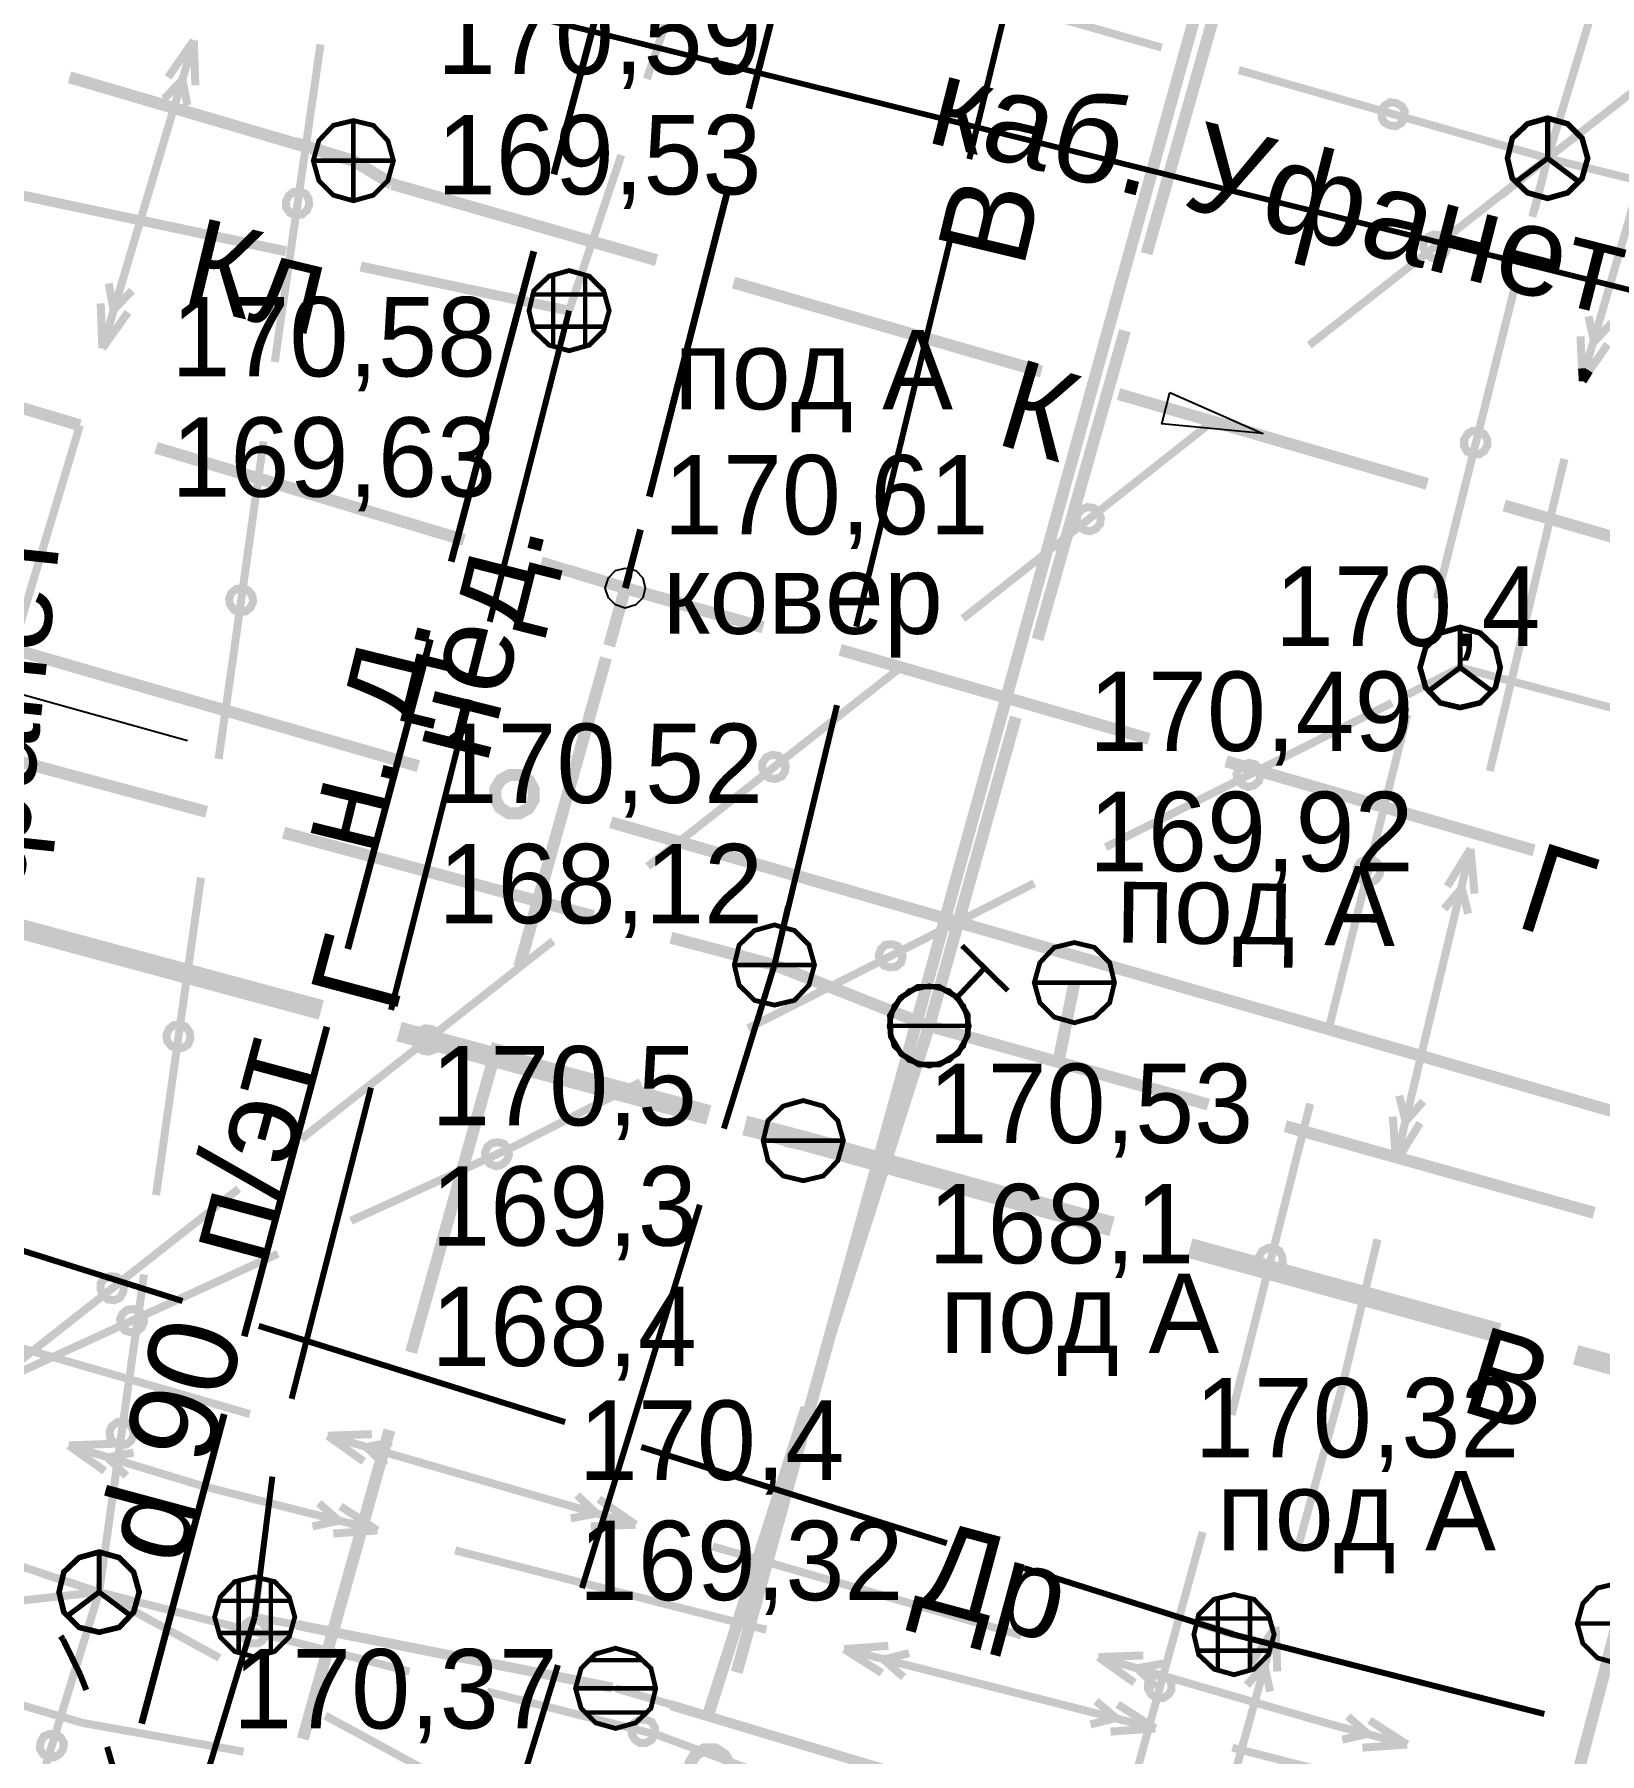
# Model space of a CAD drawing. Extents: x -2634 to -2115, y -2142 to -1393.
# Drawn here: x -2416.65 to -2397.13, y -1545.14 to -1523.7 of the extents above; entities that cross this region are included whole.
import ezdxf

# ---------------------------------------------------------------- set-up
doc = ezdxf.new("R2010")
doc.units = 0
doc.header["$MEASUREMENT"] = 0
for name, color, linetype in [('500_Дополн-Бордюры__п', 7, 'Continuous'), ('500_Линии_-Линии_связ', 7, 'Continuous'), ('500_Линии_-ЛЭП_провод', 7, 'Continuous'), ('500_Линии_-Смотровые_', 7, 'Continuous'), ('500_Линии_-Электрокаб', 7, 'Continuous'), ('500_Трубоп-Водопровод', 7, 'Continuous'), ('500_Трубоп-Газопровод', 7, 'Continuous'), ('500_Трубоп-Канализаци', 7, 'Continuous'), ('500_Трубоп-Смотровые_', 7, 'Continuous'), ('500_Трубоп-Сооружения', 7, 'Continuous'), ('500_Улицы-Улицы_и_их', 7, 'Continuous'), ('Красные_ли-Оси_улиц_к', 7, 'Continuous')]:
    doc.layers.add(name, color=color, linetype=linetype)
doc.styles.add('TARIAL', font='Arial')

msp = doc.modelspace()

# ---------------------------------------------------------------- linework, layer by layer
at = {"layer": '500_Дополн-Бордюры__п', "color": 1, "const_width": 0.075}
for points in [[(-2416.32, -1543.68), (-2416.29, -1543.72)], [(-2416.29, -1543.72), (-2416.08, -1544.15)], [(-2416.08, -1544.15), (-2416, -1544.35)], [(-2415.74, -1545.06), (-2415.61, -1545.51)]]:
    msp.add_lwpolyline(points, dxfattribs=at)
at = {"layer": '500_Линии_-Линии_связ', "color": 0, "const_width": 0.1}
for points in [[(-2397.78, -1525.25), (-2396.62, -1521.43)], [(-2402.59, -1523.87), (-2406.44, -1522.77)], [(-2397.78, -1525.25), (-2394.63, -1522.79)], [(-2413.65, -1527.79), (-2413.08, -1523.83)], [(-2397.78, -1525.25), (-2401.63, -1524.15)], [(-2400.75, -1527.58), (-2397.78, -1525.25)], [(-2397.78, -1525.25), (-2398.37, -1525.72)], [(-2397.78, -1525.25), (-2397.97, -1525.98)], [(-2397.94, -1525.89), (-2397.78, -1525.25)], [(-2397.78, -1525.25), (-2393.9, -1526.2)], [(-2399.16, -1530.74), (-2398.19, -1526.86)], [(-2405.07, -1530.99), (-2401.93, -1528.51)], [(-2414.19, -1531.62), (-2413.79, -1528.78)], [(-2414.35, -1532.74), (-2414.19, -1531.62)], [(-2409, -1534.08), (-2405.86, -1531.61)], [(-2398.87, -1531.6), (-2399.53, -1531.94)], [(-2398.87, -1531.6), (-2395, -1532.63)], [(-2403.29, -1533.84), (-2399.72, -1532.04)], [(-2400.5, -1536.07), (-2399.53, -1532.19)], [(-2415.13, -1538.18), (-2414.57, -1534.22)], [(-2407.75, -1536.1), (-2404.18, -1534.29)], [(-2413.32, -1537.48), (-2410.18, -1535.01)], [(-2410.64, -1537.56), (-2409.09, -1536.77)], [(-2401.72, -1540.92), (-2400.74, -1537.04)], [(-2412.7, -1538.5), (-2410.64, -1537.56)], [(-2417.25, -1540.58), (-2414.1, -1538.1)], [(-2417.25, -1540.58), (-2413.61, -1538.91)], [(-2415.84, -1543.13), (-2415.28, -1539.17)], [(-2403.14, -1546.23), (-2402.08, -1542.38)], [(-2416.81, -1542.81), (-2415.84, -1543.13)], [(-2415.84, -1543.13), (-2416.55, -1542.9)], [(-2415.84, -1543.13), (-2419.82, -1543.56)], [(-2415.84, -1543.13), (-2417.02, -1546.96)], [(-2414.34, -1543.95), (-2415.84, -1543.13)], [(-2415.84, -1543.13), (-2415.18, -1543.49)], [(-2415.84, -1543.13), (-2411.97, -1544.12)], [(-2411, -1544.37), (-2408.88, -1544.91)], [(-2409.51, -1546.58), (-2413.02, -1544.67)], [(-2408.88, -1544.91), (-2407.18, -1545.54)]]:
    msp.add_lwpolyline(points, dxfattribs=at)
at = {"layer": '500_Линии_-Линии_связ', "color": 6}
msp.add_lwpolyline([(-2417.19, -1521.8), (-2387.45, -1529.21)], dxfattribs=at)
at = {"layer": '500_Линии_-Линии_связ', "color": 0, "const_width": 0.1}
for points in [[(-2399.75, -1524.84), (-2399.82, -1524.8), (-2399.85, -1524.74), (-2399.85, -1524.66), (-2399.81, -1524.59), (-2399.74, -1524.55), (-2399.67, -1524.56), (-2399.6, -1524.6), (-2399.56, -1524.66), (-2399.56, -1524.74), (-2399.6, -1524.81), (-2399.67, -1524.85)], [(-2413.51, -1525.79), (-2413.48, -1525.72), (-2413.42, -1525.67), (-2413.35, -1525.66), (-2413.27, -1525.69), (-2413.23, -1525.75), (-2413.22, -1525.83), (-2413.25, -1525.9), (-2413.31, -1525.95), (-2413.39, -1525.96), (-2413.46, -1525.93), (-2413.51, -1525.86)], [(-2399.27, -1526.23), (-2399.2, -1526.2), (-2399.12, -1526.21), (-2399.06, -1526.25), (-2399.03, -1526.33), (-2399.04, -1526.4), (-2399.08, -1526.47), (-2399.16, -1526.5), (-2399.23, -1526.49), (-2399.29, -1526.44), (-2399.33, -1526.37), (-2399.32, -1526.29)], [(-2398.82, -1528.76), (-2398.78, -1528.69), (-2398.72, -1528.65), (-2398.64, -1528.65), (-2398.57, -1528.69), (-2398.53, -1528.76), (-2398.53, -1528.83), (-2398.57, -1528.9), (-2398.63, -1528.94), (-2398.71, -1528.94), (-2398.78, -1528.91), (-2398.82, -1528.84)], [(-2403.59, -1529.63), (-2403.52, -1529.6), (-2403.44, -1529.61), (-2403.38, -1529.66), (-2403.35, -1529.73), (-2403.36, -1529.81), (-2403.41, -1529.87), (-2403.48, -1529.9), (-2403.55, -1529.89), (-2403.62, -1529.84), (-2403.65, -1529.77), (-2403.64, -1529.69)], [(-2414.22, -1530.74), (-2414.19, -1530.67), (-2414.13, -1530.62), (-2414.05, -1530.61), (-2413.98, -1530.64), (-2413.93, -1530.7), (-2413.92, -1530.78), (-2413.95, -1530.85), (-2414.01, -1530.9), (-2414.09, -1530.91), (-2414.16, -1530.88), (-2414.21, -1530.81)], [(-2407.52, -1532.72), (-2407.45, -1532.69), (-2407.37, -1532.7), (-2407.31, -1532.75), (-2407.28, -1532.82), (-2407.29, -1532.9), (-2407.33, -1532.96), (-2407.41, -1532.99), (-2407.48, -1532.98), (-2407.54, -1532.94), (-2407.57, -1532.86), (-2407.57, -1532.79)], [(-2401.57, -1532.81), (-2401.5, -1532.79), (-2401.42, -1532.81), (-2401.37, -1532.87), (-2401.36, -1532.95), (-2401.38, -1533.02), (-2401.44, -1533.07), (-2401.51, -1533.09), (-2401.59, -1533.06), (-2401.64, -1533.01), (-2401.66, -1532.93), (-2401.63, -1532.86)], [(-2400.16, -1534.1), (-2400.12, -1534.03), (-2400.05, -1533.99), (-2399.98, -1533.99), (-2399.91, -1534.03), (-2399.87, -1534.09), (-2399.87, -1534.17), (-2399.91, -1534.24), (-2399.97, -1534.28), (-2400.05, -1534.28), (-2400.12, -1534.24), (-2400.16, -1534.17)], [(-2406.04, -1535.06), (-2405.96, -1535.05), (-2405.89, -1535.07), (-2405.83, -1535.13), (-2405.82, -1535.2), (-2405.84, -1535.28), (-2405.9, -1535.33), (-2405.98, -1535.34), (-2406.05, -1535.32), (-2406.1, -1535.26), (-2406.12, -1535.19), (-2406.09, -1535.11)], [(-2415, -1536.18), (-2414.97, -1536.11), (-2414.91, -1536.06), (-2414.83, -1536.05), (-2414.76, -1536.08), (-2414.71, -1536.15), (-2414.7, -1536.22), (-2414.73, -1536.3), (-2414.79, -1536.34), (-2414.87, -1536.35), (-2414.94, -1536.32), (-2414.99, -1536.26)], [(-2411.84, -1536.13), (-2411.77, -1536.1), (-2411.69, -1536.11), (-2411.63, -1536.15), (-2411.6, -1536.22), (-2411.61, -1536.3), (-2411.65, -1536.36), (-2411.73, -1536.39), (-2411.8, -1536.38), (-2411.87, -1536.34), (-2411.9, -1536.27), (-2411.89, -1536.19)], [(-2410.94, -1537.53), (-2410.87, -1537.52), (-2410.79, -1537.54), (-2410.74, -1537.6), (-2410.73, -1537.68), (-2410.76, -1537.75), (-2410.82, -1537.8), (-2410.89, -1537.82), (-2410.97, -1537.79), (-2411.02, -1537.73), (-2411.03, -1537.65), (-2411, -1537.58)], [(-2401.38, -1538.95), (-2401.34, -1538.88), (-2401.27, -1538.84), (-2401.19, -1538.84), (-2401.13, -1538.87), (-2401.09, -1538.94), (-2401.08, -1539.02), (-2401.12, -1539.09), (-2401.19, -1539.13), (-2401.27, -1539.13), (-2401.33, -1539.09), (-2401.37, -1539.02)], [(-2415.77, -1539.22), (-2415.7, -1539.19), (-2415.62, -1539.2), (-2415.56, -1539.25), (-2415.53, -1539.32), (-2415.54, -1539.39), (-2415.58, -1539.46), (-2415.65, -1539.49), (-2415.73, -1539.48), (-2415.79, -1539.43), (-2415.82, -1539.36), (-2415.82, -1539.28)], [(-2415.49, -1539.61), (-2415.41, -1539.6), (-2415.34, -1539.62), (-2415.29, -1539.68), (-2415.28, -1539.76), (-2415.31, -1539.83), (-2415.37, -1539.88), (-2415.44, -1539.89), (-2415.52, -1539.87), (-2415.56, -1539.81), (-2415.58, -1539.73), (-2415.55, -1539.66)], [(-2415.71, -1541.13), (-2415.68, -1541.06), (-2415.61, -1541.01), (-2415.54, -1541), (-2415.47, -1541.03), (-2415.42, -1541.1), (-2415.41, -1541.17), (-2415.44, -1541.24), (-2415.5, -1541.29), (-2415.58, -1541.3), (-2415.65, -1541.27), (-2415.7, -1541.21)], [(-2413.87, -1543.48), (-2413.8, -1543.52), (-2413.76, -1543.59), (-2413.76, -1543.66), (-2413.8, -1543.73), (-2413.86, -1543.77), (-2413.94, -1543.77), (-2414.01, -1543.73), (-2414.05, -1543.67), (-2414.05, -1543.59), (-2414.01, -1543.52), (-2413.95, -1543.48)], [(-2402.76, -1544.27), (-2402.72, -1544.2), (-2402.65, -1544.16), (-2402.57, -1544.16), (-2402.51, -1544.2), (-2402.47, -1544.27), (-2402.47, -1544.35), (-2402.51, -1544.41), (-2402.57, -1544.45), (-2402.65, -1544.45), (-2402.72, -1544.41), (-2402.76, -1544.34)], [(-2409.02, -1544.72), (-2408.95, -1544.75), (-2408.91, -1544.82), (-2408.91, -1544.9), (-2408.95, -1544.97), (-2409.02, -1545.01), (-2409.1, -1545.01), (-2409.16, -1544.97), (-2409.2, -1544.9), (-2409.2, -1544.82), (-2409.17, -1544.76), (-2409.1, -1544.72)], [(-2416.29, -1545.09), (-2416.33, -1545.15), (-2416.4, -1545.19), (-2416.47, -1545.19), (-2416.54, -1545.15), (-2416.58, -1545.08), (-2416.57, -1545), (-2416.53, -1544.93), (-2416.46, -1544.9), (-2416.39, -1544.9), (-2416.32, -1544.94), (-2416.28, -1545.01)]]:
    msp.add_lwpolyline(points, close=True, dxfattribs=at)
at = {"layer": '500_Линии_-ЛЭП_провод', "color": 253, "const_width": 0.07}
msp.add_lwpolyline([(-2387.45, -1529.21), (-2417.19, -1521.8)], dxfattribs=at)
at = {"layer": '500_Линии_-Смотровые_', "color": 0, "const_width": 0.07}
for points in [[(-2397.78, -1524.75), (-2397.53, -1524.82), (-2397.35, -1525), (-2397.28, -1525.25), (-2397.35, -1525.5), (-2397.53, -1525.68), (-2397.78, -1525.75), (-2398.03, -1525.68), (-2398.22, -1525.5), (-2398.28, -1525.25), (-2398.22, -1525), (-2398.03, -1524.82)], [(-2397.78, -1525.2), (-2397.78, -1525.2), (-2397.78, -1525.2), (-2397.78, -1525.2), (-2397.78, -1525.2), (-2397.78, -1525.2), (-2397.78, -1525.2), (-2397.78, -1525.2), (-2397.78, -1525.2), (-2397.78, -1525.2), (-2397.78, -1525.2), (-2397.78, -1525.2)], [(-2398.87, -1531.1), (-2398.62, -1531.17), (-2398.43, -1531.35), (-2398.37, -1531.6), (-2398.43, -1531.85), (-2398.62, -1532.04), (-2398.87, -1532.1), (-2399.12, -1532.04), (-2399.3, -1531.85), (-2399.37, -1531.6), (-2399.3, -1531.35), (-2399.12, -1531.17)], [(-2398.87, -1531.55), (-2398.87, -1531.55), (-2398.87, -1531.55), (-2398.87, -1531.55), (-2398.87, -1531.55), (-2398.87, -1531.55), (-2398.87, -1531.55), (-2398.87, -1531.55), (-2398.87, -1531.55), (-2398.87, -1531.55), (-2398.87, -1531.55), (-2398.87, -1531.55)], [(-2415.84, -1542.63), (-2415.59, -1542.7), (-2415.41, -1542.88), (-2415.34, -1543.13), (-2415.41, -1543.38), (-2415.59, -1543.57), (-2415.84, -1543.63), (-2416.09, -1543.57), (-2416.28, -1543.38), (-2416.34, -1543.13), (-2416.28, -1542.88), (-2416.09, -1542.7)], [(-2415.84, -1543.08), (-2415.84, -1543.08), (-2415.84, -1543.08), (-2415.84, -1543.08), (-2415.84, -1543.08), (-2415.84, -1543.08), (-2415.84, -1543.08), (-2415.84, -1543.08), (-2415.84, -1543.08), (-2415.84, -1543.08), (-2415.84, -1543.08), (-2415.84, -1543.08)]]:
    msp.add_lwpolyline(points, close=True, dxfattribs=at)
at = {"layer": '500_Линии_-Смотровые_', "color": 0, "const_width": 0.065}
for points in [[(-2397.78, -1524.75), (-2397.78, -1525.25)], [(-2398.18, -1525.55), (-2397.78, -1525.25)], [(-2397.78, -1525.25), (-2397.38, -1525.55)], [(-2398.87, -1531.1), (-2398.87, -1531.6)], [(-2399.27, -1531.9), (-2398.87, -1531.6)], [(-2398.87, -1531.6), (-2398.47, -1531.9)], [(-2415.84, -1542.63), (-2415.84, -1543.13)], [(-2416.24, -1543.43), (-2415.84, -1543.13)], [(-2415.84, -1543.13), (-2415.44, -1543.43)]]:
    msp.add_lwpolyline(points, dxfattribs=at)
at = {"layer": '500_Линии_-Электрокаб', "color": 12, "const_width": 0.1}
for points in [[(-2414.66, -1523.79), (-2415.8, -1527.62)], [(-2414.66, -1523.78), (-2414.98, -1524.24)], [(-2414.66, -1523.78), (-2414.64, -1524.34)], [(-2414.8, -1524.27), (-2415.03, -1524.51)], [(-2414.8, -1524.27), (-2414.74, -1524.59)], [(-2397.31, -1527.88), (-2396.23, -1524.19)], [(-2415.72, -1526.81), (-2415.66, -1527.14)], [(-2415.43, -1526.9), (-2415.66, -1527.14)], [(-2415.82, -1527.06), (-2415.8, -1527.62)], [(-2415.48, -1527.17), (-2415.8, -1527.62)], [(-2397.2, -1527.54), (-2397.27, -1527.22)], [(-2397.2, -1527.54), (-2396.98, -1527.3)], [(-2397.35, -1527.87), (-2397.37, -1527.47)], [(-2397.26, -1527.9), (-2397.03, -1527.57)], [(-2397.34, -1528.03), (-2397.35, -1527.87)], [(-2397.34, -1528.03), (-2397.31, -1527.88)], [(-2397.34, -1528.03), (-2397.26, -1527.9)], [(-2416.08, -1528.58), (-2417.23, -1532.41)], [(-2398.5, -1532.89), (-2397.57, -1529)], [(-2399.67, -1537.75), (-2398.74, -1533.86)], [(-2399.03, -1534.33), (-2398.74, -1533.86)], [(-2398.69, -1534.42), (-2398.74, -1533.86)], [(-2399.07, -1534.61), (-2398.85, -1534.35)], [(-2398.77, -1534.67), (-2398.85, -1534.35)], [(-2399.55, -1537.26), (-2399.63, -1536.94)], [(-2399.55, -1537.26), (-2399.33, -1537.01)], [(-2399.67, -1537.75), (-2399.71, -1537.2)], [(-2399.66, -1537.75), (-2399.37, -1537.28)], [(-2400.33, -1540.52), (-2399.9, -1538.73)], [(-2413.96, -1540.91), (-2417.8, -1539.8)], [(-2400.9, -1542.6), (-2400.33, -1540.52)], [(-2416.22, -1541.3), (-2415.66, -1541.28)], [(-2412.44, -1541.16), (-2412.99, -1541.18)], [(-2409.15, -1542.29), (-2412.99, -1541.18)], [(-2412.54, -1541.5), (-2412.99, -1541.18)], [(-2412.19, -1541.26), (-2412.51, -1541.32)], [(-2416.22, -1541.3), (-2414.54, -1541.81)], [(-2416.22, -1541.3), (-2415.77, -1541.62)], [(-2415.74, -1541.45), (-2415.5, -1541.68)], [(-2415.73, -1541.45), (-2415.41, -1541.39)], [(-2412.27, -1541.55), (-2412.51, -1541.32)], [(-2414.54, -1541.81), (-2412.37, -1542.36)], [(-2409.64, -1542.15), (-2409.88, -1541.92)], [(-2413.1, -1542.02), (-2412.85, -1542.24)], [(-2412.83, -1542.06), (-2412.37, -1542.36)], [(-2409.64, -1542.15), (-2409.96, -1542.21)], [(-2409.15, -1542.29), (-2409.61, -1541.97)], [(-2413.18, -1542.31), (-2412.85, -1542.24)], [(-2412.92, -1542.4), (-2412.37, -1542.36)], [(-2409.15, -1542.29), (-2409.71, -1542.31)], [(-2404.34, -1543.67), (-2408.19, -1542.56)], [(-2411.4, -1542.61), (-2407.52, -1543.6)], [(-2402.24, -1547.41), (-2401.17, -1543.56)], [(-2401.48, -1544.02), (-2401.17, -1543.56)], [(-2401.15, -1544.12), (-2401.17, -1543.56)], [(-2406.55, -1543.84), (-2406, -1543.8)], [(-2406.55, -1543.84), (-2402.67, -1544.83)], [(-2406.55, -1543.84), (-2406.08, -1544.14)], [(-2406.06, -1543.97), (-2405.74, -1543.89)], [(-2406.06, -1543.97), (-2405.81, -1544.19)], [(-2402.82, -1543.92), (-2403.38, -1543.94)], [(-2400.48, -1544.78), (-2403.38, -1543.94)], [(-2402.93, -1544.26), (-2403.38, -1543.94)], [(-2402.57, -1544.02), (-2402.9, -1544.08)], [(-2402.66, -1544.31), (-2402.9, -1544.08)], [(-2401.53, -1544.29), (-2401.31, -1544.04)], [(-2401.24, -1544.37), (-2401.31, -1544.04)], [(-2417.93, -1544.21), (-2416.05, -1544.76)], [(-2403.41, -1544.49), (-2403.16, -1544.7)], [(-2403.48, -1544.78), (-2403.16, -1544.7)], [(-2403.14, -1544.53), (-2402.67, -1544.83)], [(-2400.02, -1544.9), (-2400.27, -1544.68)], [(-2416.05, -1544.76), (-2414.04, -1545.12)], [(-2403.23, -1544.87), (-2402.67, -1544.83)], [(-2399.53, -1545.03), (-2400.48, -1544.78)], [(-2400.03, -1544.9), (-2400.34, -1544.97)], [(-2399.53, -1545.03), (-2400, -1544.73)], [(-2401.71, -1545.07), (-2397.83, -1546.06)], [(-2399.53, -1545.03), (-2400.09, -1545.07)]]:
    msp.add_lwpolyline(points, dxfattribs=at)
at = {"layer": '500_Трубоп-Водопровод', "color": 94}
for points, const_width in [([(-2403.81, -1520.4), (-2404.99, -1525.26)], 0.075), ([(-2402.78, -1526.44), (-2401.69, -1522.59)], 0.15), ([(-2405.22, -1526.23), (-2406.4, -1531.09)], 0.075), ([(-2404.14, -1531.25), (-2403.05, -1527.4)], 0.15), ([(-2406.64, -1532.07), (-2407.42, -1535.31)], 0.075), ([(-2405.49, -1536.07), (-2404.41, -1532.22)], 0.15), ([(-2418.37, -1532.36), (-2414.5, -1533.4)], 0.15), ([(-2413.54, -1533.66), (-2409.68, -1534.7)], 0.15), ([(-2407.42, -1535.31), (-2407.25, -1534.58)], 0.075), ([(-2416.93, -1534.83), (-2413.07, -1535.87)], 0.25), ([(-2408.71, -1534.97), (-2407.42, -1535.31)], 0.15), ([(-2407.42, -1535.31), (-2407.76, -1535.22)], 0.15), ([(-2407.42, -1535.31), (-2405.49, -1536.07)], 0.15), ([(-2408.05, -1537.35), (-2407.42, -1535.31)], 0.075), ([(-2407.42, -1535.31), (-2407.64, -1536.03)], 0.075), ([(-2403.68, -1535.53), (-2403.88, -1536.52)], 0.15), ([(-2405.49, -1536.07), (-2405.82, -1535.94)], 0.15), ([(-2412.1, -1536.14), (-2408.24, -1537.18)], 0.25), ([(-2405.49, -1536.07), (-2406.71, -1539.87)], 0.15), ([(-2403.88, -1536.52), (-2405.49, -1536.07)], 0.15), ([(-2405.49, -1536.07), (-2405.16, -1536.16)], 0.15), ([(-2403.88, -1536.52), (-2403.81, -1536.18)], 0.15), ([(-2402.01, -1537.05), (-2403.88, -1536.52)], 0.15), ([(-2407.06, -1537.5), (-2407.79, -1537.31)], 0.25), ([(-2407.28, -1537.45), (-2407.06, -1537.5)], 0.25), ([(-2407.06, -1537.5), (-2403.21, -1538.57)], 0.25), ([(-2397.2, -1538.4), (-2401.05, -1537.32)], 0.15), ([(-2409.82, -1543.08), (-2408.35, -1538.3)], 0.075), ([(-2402.24, -1538.84), (-2398.39, -1539.9)], 0.25), ([(-2397.43, -1540.17), (-2393.57, -1541.24)], 0.25), ([(-2407.02, -1540.83), (-2408.24, -1544.64)], 0.15), ([(-2411.59, -1548.81), (-2410.12, -1544.04)], 0.075)]:
    msp.add_lwpolyline(points, dxfattribs=dict(at, const_width=const_width))
at = {"layer": '500_Трубоп-Газопровод', "color": 5}
for points, const_width in [([(-2406.75, -1520.75), (-2407.74, -1524.63)], 0.085), ([(-2409.14, -1521.58), (-2410.17, -1525.45)], 0.085), ([(-2407.99, -1525.6), (-2408.98, -1529.47)], 0.085), ([(-2410.42, -1526.41), (-2411.45, -1530.28)], 0.085), ([(-2419.92, -1527.43), (-2416.08, -1528.58)], 0.15), ([(-2415.13, -1528.86), (-2411.29, -1530.01)], 0.15), ([(-2409.28, -1530.61), (-2409.09, -1529.88)], 0.085), ([(-2410.33, -1530.29), (-2409.28, -1530.61)], 0.15), ([(-2409.28, -1530.61), (-2409.99, -1530.39)], 0.15), ([(-2409.23, -1530.44), (-2409.28, -1530.61)], 0.085), ([(-2409.28, -1530.61), (-2409.48, -1531.33)], 0.15), ([(-2407.56, -1531.1), (-2409.28, -1530.61)], 0.15), ([(-2409.28, -1530.61), (-2408.55, -1530.81)], 0.15), ([(-2411.71, -1531.25), (-2412.74, -1535.11)], 0.085), ([(-2402.75, -1532.49), (-2406.6, -1531.38)], 0.15), ([(-2410.6, -1535.33), (-2409.52, -1531.48)], 0.15), ([(-2397.95, -1533.88), (-2401.79, -1532.77)], 0.15), ([(-2413, -1536.08), (-2414.03, -1539.94)], 0.085), ([(-2411.95, -1540.14), (-2410.87, -1536.29)], 0.15), ([(-2414.28, -1540.91), (-2415.31, -1544.77)], 0.085), ([(-2413.3, -1544.96), (-2412.22, -1541.11)], 0.15)]:
    msp.add_lwpolyline(points, dxfattribs=dict(at, const_width=const_width))
at = {"layer": '500_Трубоп-Канализаци', "color": 32}
for points, const_width in [([(-2407.73, -1520.47), (-2409.01, -1524.26)], 0.1), ([(-2412.67, -1525.28), (-2413.39, -1525.06)], 0.15), ([(-2409.33, -1525.21), (-2409.98, -1527.15)], 0.1), ([(-2417.43, -1525.58), (-2413.51, -1526.41)], 0.125), ([(-2412.58, -1526.6), (-2409.98, -1527.15)], 0.125), ([(-2409.98, -1527.15), (-2409.87, -1526.82)], 0.1), ([(-2409.98, -1527.15), (-2410.72, -1527)], 0.1), ([(-2409.98, -1527.15), (-2410.97, -1531.03)], 0.075), ([(-2411.22, -1532), (-2412.2, -1535.87)], 0.075), ([(-2412.45, -1536.84), (-2413.44, -1540.72)], 0.075), ([(-2418.61, -1538.3), (-2414.8, -1539.5)], 0.075), ([(-2413.85, -1539.81), (-2410.03, -1541.01)], 0.075), ([(-2409.08, -1541.32), (-2405.27, -1542.52)], 0.075), ([(-2413.68, -1541.69), (-2413.9, -1543.44)], 0.075), ([(-2405.27, -1542.52), (-2405.27, -1542.52)], 0.075), ([(-2413.9, -1543.44), (-2413.84, -1542.94)], 0.1), ([(-2404.31, -1542.83), (-2401.69, -1543.66)], 0.075), ([(-2413.9, -1543.44), (-2413.16, -1543.58)], 0.1), ([(-2413.9, -1543.44), (-2414.94, -1546.87)], 0.075), ([(-2409.44, -1544.32), (-2413.37, -1543.54)], 0.125), ([(-2401.69, -1543.66), (-2402.17, -1543.51)], 0.1), ([(-2401.69, -1543.66), (-2397.82, -1544.65)], 0.075), ([(-2409.4, -1544.33), (-2408.68, -1544.54)], 0.1), ([(-2404.88, -1545.69), (-2408.71, -1544.54)], 0.125)]:
    msp.add_lwpolyline(points, dxfattribs=dict(at, const_width=const_width))
at = {"layer": '500_Трубоп-Канализаци', "color": 34, "const_width": 0.15}
for points in [[(-2416.21, -1524.24), (-2412.67, -1525.28)], [(-2412.67, -1525.28), (-2412.19, -1525.57)], [(-2412.19, -1525.57), (-2408.89, -1526.52)], [(-2407.93, -1526.8), (-2404.09, -1527.91)], [(-2403.13, -1528.19), (-2399.28, -1529.31)], [(-2398.32, -1529.58), (-2395.84, -1530.3)], [(-2396.91, -1543.52), (-2397.93, -1547.39)]]:
    msp.add_lwpolyline(points, dxfattribs=at)
at = {"layer": '500_Трубоп-Канализаци', "color": 0}
msp.add_lwpolyline([(-2402.49, -1528.17), (-2401.33, -1528.68), (-2402.59, -1528.56)], close=True, dxfattribs=at)
at = {"layer": '500_Трубоп-Смотровые_', "color": 0, "const_width": 0.06}
for points in [[(-2412.67, -1524.78), (-2412.42, -1524.84), (-2412.24, -1525.03), (-2412.17, -1525.28), (-2412.24, -1525.53), (-2412.42, -1525.71), (-2412.67, -1525.78), (-2412.92, -1525.71), (-2413.1, -1525.53), (-2413.17, -1525.28), (-2413.1, -1525.03), (-2412.92, -1524.84)], [(-2409.98, -1526.65), (-2409.73, -1526.72), (-2409.55, -1526.9), (-2409.48, -1527.15), (-2409.55, -1527.4), (-2409.73, -1527.58), (-2409.98, -1527.65), (-2410.23, -1527.58), (-2410.42, -1527.4), (-2410.48, -1527.15), (-2410.42, -1526.9), (-2410.23, -1526.72)], [(-2407.42, -1534.81), (-2407.17, -1534.88), (-2406.99, -1535.06), (-2406.92, -1535.31), (-2406.99, -1535.56), (-2407.17, -1535.75), (-2407.42, -1535.81), (-2407.67, -1535.75), (-2407.86, -1535.56), (-2407.92, -1535.31), (-2407.86, -1535.06), (-2407.67, -1534.88)], [(-2403.68, -1535.03), (-2403.43, -1535.09), (-2403.24, -1535.28), (-2403.18, -1535.53), (-2403.24, -1535.78), (-2403.43, -1535.96), (-2403.68, -1536.03), (-2403.93, -1535.96), (-2404.11, -1535.78), (-2404.18, -1535.53), (-2404.11, -1535.28), (-2403.93, -1535.09)], [(-2405.49, -1535.57), (-2405.24, -1535.63), (-2405.06, -1535.82), (-2404.99, -1536.07), (-2405.06, -1536.32), (-2405.24, -1536.5), (-2405.49, -1536.57), (-2405.74, -1536.5), (-2405.93, -1536.32), (-2405.99, -1536.07), (-2405.93, -1535.82), (-2405.74, -1535.63)], [(-2407.06, -1537), (-2406.81, -1537.07), (-2406.63, -1537.25), (-2406.56, -1537.5), (-2406.63, -1537.75), (-2406.81, -1537.94), (-2407.06, -1538), (-2407.31, -1537.94), (-2407.5, -1537.75), (-2407.56, -1537.5), (-2407.5, -1537.25), (-2407.31, -1537.07)], [(-2413.9, -1542.94), (-2413.65, -1543), (-2413.47, -1543.19), (-2413.4, -1543.44), (-2413.47, -1543.69), (-2413.65, -1543.87), (-2413.9, -1543.94), (-2414.15, -1543.87), (-2414.33, -1543.69), (-2414.4, -1543.44), (-2414.33, -1543.19), (-2414.15, -1543)], [(-2401.69, -1543.16), (-2401.44, -1543.22), (-2401.26, -1543.41), (-2401.19, -1543.66), (-2401.26, -1543.91), (-2401.44, -1544.09), (-2401.69, -1544.16), (-2401.94, -1544.09), (-2402.13, -1543.91), (-2402.19, -1543.66), (-2402.13, -1543.41), (-2401.94, -1543.22)], [(-2396.91, -1543.02), (-2396.66, -1543.08), (-2396.48, -1543.27), (-2396.41, -1543.52), (-2396.48, -1543.77), (-2396.66, -1543.95), (-2396.91, -1544.02), (-2397.16, -1543.95), (-2397.34, -1543.77), (-2397.41, -1543.52), (-2397.34, -1543.27), (-2397.16, -1543.08)], [(-2409.4, -1543.83), (-2409.15, -1543.9), (-2408.96, -1544.08), (-2408.9, -1544.33), (-2408.96, -1544.58), (-2409.15, -1544.76), (-2409.4, -1544.83), (-2409.65, -1544.76), (-2409.83, -1544.58), (-2409.9, -1544.33), (-2409.83, -1544.08), (-2409.65, -1543.9)]]:
    msp.add_lwpolyline(points, close=True, dxfattribs=at)
at = {"layer": '500_Трубоп-Смотровые_', "color": 0, "const_width": 0.055}
for points in [[(-2412.67, -1525.78), (-2412.67, -1524.78)], [(-2413.17, -1525.28), (-2412.17, -1525.28)], [(-2410.18, -1527.6), (-2410.18, -1526.7)], [(-2409.78, -1527.6), (-2409.78, -1526.7)], [(-2410.43, -1526.95), (-2409.53, -1526.95)], [(-2410.43, -1527.35), (-2409.53, -1527.35)], [(-2407.92, -1535.31), (-2406.92, -1535.31)], [(-2404.18, -1535.53), (-2403.18, -1535.53)], [(-2405.99, -1536.07), (-2404.99, -1536.07)], [(-2407.56, -1537.5), (-2406.56, -1537.5)], [(-2414.1, -1543.89), (-2414.1, -1542.99)], [(-2413.7, -1543.89), (-2413.7, -1542.99)], [(-2414.35, -1543.24), (-2413.45, -1543.24)], [(-2401.89, -1544.11), (-2401.89, -1543.21)], [(-2401.49, -1544.11), (-2401.49, -1543.21)], [(-2402.14, -1543.46), (-2401.24, -1543.46)], [(-2397.41, -1543.52), (-2396.41, -1543.52)], [(-2414.35, -1543.64), (-2413.45, -1543.64)], [(-2409.75, -1543.98), (-2409.05, -1543.98)], [(-2402.14, -1543.86), (-2401.24, -1543.86)], [(-2409.9, -1544.33), (-2408.9, -1544.33)], [(-2409.8, -1544.63), (-2409, -1544.63)]]:
    msp.add_lwpolyline(points, dxfattribs=at)
at = {"layer": '500_Трубоп-Смотровые_', "color": 0}
for points in [[(-2410.28, -1527.1), (-2410.28, -1527.1)], [(-2414.2, -1543.39), (-2414.2, -1543.39)], [(-2401.99, -1543.61), (-2401.99, -1543.61)]]:
    msp.add_lwpolyline(points, dxfattribs=at)
msp.add_lwpolyline([(-2409.28, -1530.36), (-2409.15, -1530.39), (-2409.06, -1530.48), (-2409.03, -1530.61), (-2409.06, -1530.73), (-2409.15, -1530.82), (-2409.28, -1530.86), (-2409.4, -1530.82), (-2409.49, -1530.73), (-2409.53, -1530.61), (-2409.49, -1530.48), (-2409.4, -1530.39)], close=True, dxfattribs=at)
at = {"layer": '500_Трубоп-Сооружения', "color": 0, "const_width": 0.065}
for points in [[(-2405.08, -1535.07), (-2404.51, -1535.63)], [(-2404.8, -1535.35), (-2405.14, -1535.71)]]:
    msp.add_lwpolyline(points, dxfattribs=at)
at = {"layer": '500_Трубоп-Сооружения', "color": 0, "const_width": 0.07}
msp.add_lwpolyline([(-2405.14, -1535.71), (-2405.01, -1535.93), (-2405.01, -1536.19), (-2405.13, -1536.41), (-2405.36, -1536.55), (-2405.62, -1536.55), (-2405.84, -1536.42), (-2405.97, -1536.2), (-2405.98, -1535.94), (-2405.85, -1535.72), (-2405.63, -1535.58), (-2405.37, -1535.58)], close=True, dxfattribs=at)
at = {"layer": '500_Улицы-Улицы_и_их', "color": 255}
msp.add_lwpolyline([(-2436.88, -1526.33), (-2414.74, -1532.51)], dxfattribs=at)
at = {"layer": 'Красные_ли-Оси_улиц_к', "color": 12, "const_width": 0.15}
for points in [[(-2405.29, -1534.73), (-2401.89, -1522.44)], [(-2433.48, -1526.59), (-2411.86, -1532.83)], [(-2409.46, -1533.53), (-2405.29, -1534.73)], [(-2407.89, -1544.13), (-2405.29, -1534.73)], [(-2405.29, -1534.73), (-2387.84, -1539.77)]]:
    msp.add_lwpolyline(points, dxfattribs=at)
for points in [[(-2410.59, -1532.94), (-2410.48, -1533.01), (-2410.42, -1533.12), (-2410.42, -1533.25), (-2410.49, -1533.36), (-2410.6, -1533.42), (-2410.73, -1533.42), (-2410.84, -1533.35), (-2410.9, -1533.24), (-2410.9, -1533.11), (-2410.83, -1533), (-2410.72, -1532.94)], [(-2404.89, -1533.28), (-2404.89, -1533.28), (-2404.89, -1533.28), (-2404.89, -1533.28), (-2404.89, -1533.28), (-2404.89, -1533.28), (-2404.89, -1533.28), (-2404.89, -1533.28), (-2404.89, -1533.28), (-2404.89, -1533.28), (-2404.89, -1533.28), (-2404.89, -1533.28)], [(-2398.65, -1536.65), (-2398.65, -1536.65), (-2398.65, -1536.65), (-2398.65, -1536.65), (-2398.65, -1536.65), (-2398.65, -1536.65), (-2398.65, -1536.65), (-2398.65, -1536.65), (-2398.65, -1536.65), (-2398.65, -1536.65), (-2398.65, -1536.65), (-2398.65, -1536.65)], [(-2408.47, -1545.27), (-2408.4, -1545.15), (-2408.29, -1545.09), (-2408.16, -1545.09), (-2408.05, -1545.16), (-2407.98, -1545.27), (-2407.98, -1545.4), (-2408.05, -1545.51), (-2408.16, -1545.57), (-2408.29, -1545.57), (-2408.4, -1545.51), (-2408.47, -1545.4)]]:
    msp.add_lwpolyline(points, close=True, dxfattribs=at)

# ---------------------------------------------------------------- texts
at = {"layer": '500_Линии_-Линии_связ', "color": 0, "style": 'TARIAL'}
for rotation, p in [(345.71, (-2405.55, -1525.04)), (83.93, (-2417.25, -1538.68))]:
    msp.add_text('каб. Уфанет', height=1.11, rotation=rotation, dxfattribs=at).set_placement(p)
at = {"layer": '500_Линии_-Смотровые_', "color": 0}
msp.add_text('170,4', height=0.99, dxfattribs=at).set_placement((-2401.18, -1531.33))
at = {"layer": '500_Трубоп-Водопровод', "color": 94}
for rotation, p in [(76.53, (-2404.32, -1526.64)), (343.18, (-2398.9, -1540.86))]:
    msp.add_text('В', height=1.11, rotation=rotation, dxfattribs=at).set_placement(p)
at = {"layer": '500_Трубоп-Газопровод', "color": 5, "style": 'TARIAL'}
for s, rotation, p in [('н. д.', 76.2, (-2412.4, -1533.97)), ('d 90  п/эт', 74.92, (-2414.81, -1542.83))]:
    msp.add_text(s, height=1.11, rotation=rotation, dxfattribs=at).set_placement(p)
at = {"layer": '500_Трубоп-Газопровод', "color": 5}
for rotation, p in [(342.26, (-2398.21, -1534.82)), (75.05, (-2412.15, -1535.95))]:
    msp.add_text('Г', height=1.11, rotation=rotation, dxfattribs=at).set_placement(p)
at = {"layer": '500_Трубоп-Канализаци', "color": 14}
for s, rotation, p in [('Кл', 346.46, (-2414.84, -1527.06)), ('К', 343.41, (-2404.69, -1528.8)), ('Др', 344.88, (-2405.71, -1543.29))]:
    msp.add_text(s, height=1.11, rotation=rotation, dxfattribs=at).set_placement(p)
at = {"layer": '500_Трубоп-Канализаци', "color": 0, "style": 'TARIAL'}
msp.add_text('нед.', height=1.11, rotation=75.81, dxfattribs=at).set_placement((-2411.01, -1532.83))
at = {"layer": '500_Трубоп-Смотровые_', "color": 5}
for s, p in [('170,59', (-2411.63, -1524.2)), ('169,53', (-2411.63, -1525.7)), ('170,58', (-2414.94, -1527.97)), ('под А', (-2408.67, -1528.38)), ('169,63', (-2414.94, -1529.47)), ('170,61', (-2408.8, -1529.94)), ('ковер', (-2408.81, -1531.18)), ('170,49', (-2403.5, -1532.64)), ('170,52', (-2411.61, -1533.29)), ('169,92', (-2403.5, -1534.14)), ('168,12', (-2411.61, -1534.79)), ('170,5', (-2411.7, -1537.31)), ('170,53', (-2405.5, -1537.53)), ('169,3', (-2411.7, -1538.81)), ('168,1', (-2405.5, -1539.03)), ('168,4', (-2411.7, -1540.31)), ('под А', (-2405.35, -1540.15)), ('170,32', (-2402.18, -1541.45)), ('170,4', (-2409.86, -1541.73)), ('под А', (-2401.9, -1542.61)), ('169,32', (-2409.86, -1543.23)), ('170,37', (-2414.17, -1544.83))]:
    msp.add_text(s, height=0.99, dxfattribs=at).set_placement(p)
msp.add_text('под А', height=0.99, rotation=359.29, dxfattribs=at).set_placement((-2403.16, -1535.03))

doc.saveas('drawing.dxf')
